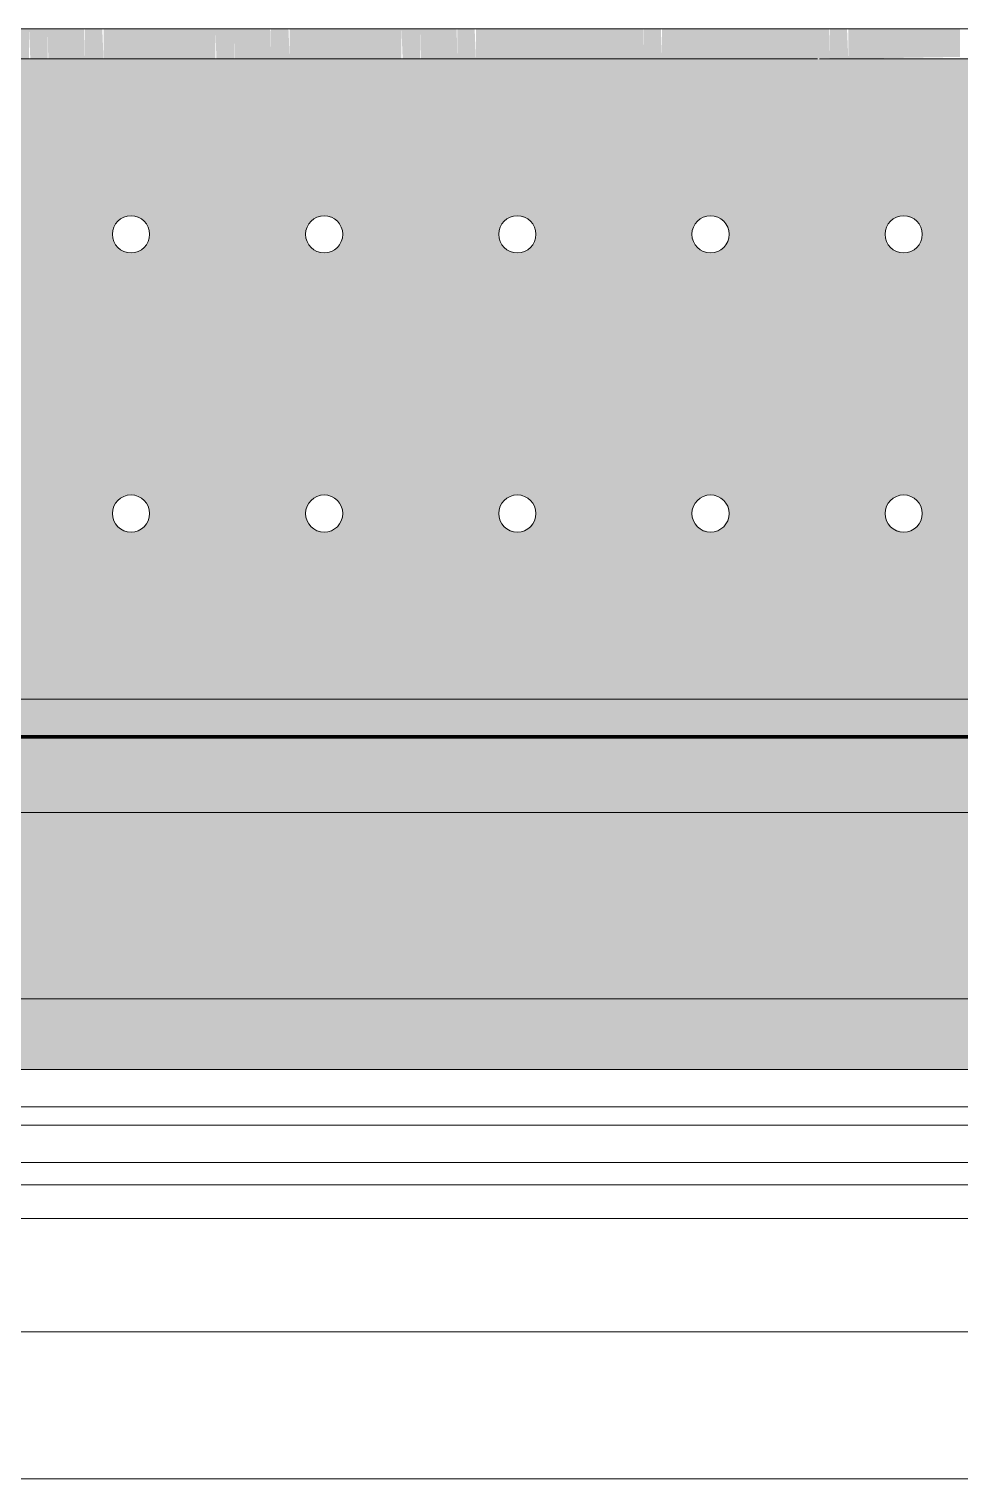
# Model space of a CAD drawing. Header units: millimetres. Extents: x -4060 to 187734, y -8553 to 29000.
# Drawn here: x 24763 to 25263, y -258 to 521 of the extents above; entities that cross this region are included whole.
import ezdxf

# ---------------------------------------------------------------- set-up
doc = ezdxf.new("R2010")
doc.units = ezdxf.units.MM
doc.linetypes.add('Осевая', pattern=[3175, 635, -476.25, 1587.5, -476.25])
for name, color, linetype, lineweight in [('A-GLAZ', 7, 'Continuous', 9), ('A-GLAZ-1', 7, 'Continuous', 13), ('Оси-2', 7, 'Осевая', 9)]:
    doc.layers.add(name, color=color, linetype=linetype, lineweight=lineweight)
for name, color, linetype, lineweight, true_color in [('A-WALL-1', 7, 'Continuous', 9, 0xc0c0c0), ('I-WALL-5', 7, 'Continuous', 9, 0xcbc7bf), ('I-WALL-9', 7, 'Continuous', 53, 0xeaa7bf), ('S-WALL-ANLY', 7, 'Continuous', 13, 0x008040), ('Знаки-2', 9, 'Continuous', 9, 0x808080), ('Знаки-3', 7, 'Continuous', 9, 0xd1cabb), ('Знаки-5', 7, 'Continuous', 9, 0xc1bbaf), ('Знаки-6', 7, 'Continuous', 9, 0xaba79f), ('Знаки-7', 7, 'Continuous', 9, 0xd5cdbe), ('Знаки-8', 7, 'Continuous', 9, 0xccc5b7), ('Знаки-9', 7, 'Continuous', 9, 0xd4ccbd)]:
    doc.layers.add(name, color=color, linetype=linetype, lineweight=lineweight, true_color=true_color)
doc.layers.add('Знаки-4', color=7, linetype='Continuous', lineweight=9, transparency=0.5)

# ---------------------------------------------------------------- blocks, each defined once
blk = doc.blocks.new('120_Окно_СКБ_2Ст - 120_Окно_СКБ_2Ст 2800х2500_створка_-22445922-План отделки стен 1 этажа в осях 1-12')
at = {"layer": 'A-GLAZ'}
for p, q in [((1400, -57), (-1400, -57)), ((-1280, -107), (450, -107)), ((450, -117), (-1280, -117))]:
    blk.add_line(p, q, dxfattribs=at)
at = {"layer": 'A-GLAZ-1'}
for p, q in [((500, -87), (-1330, -87)), ((-1350, -137), (520, -137)), ((520, -137), (-1350, -137))]:
    blk.add_line(p, q, dxfattribs=at)
blk = doc.blocks.new('Зашивка радиатора_ с перфорацией М4 - Зашивка радиатора_ с перфорацией М4-V85-План отделки стен 1 этажа в осях 1-12')
at = {"layer": 'Знаки-4'}
for points in [[(2329.2, 380), (-430, 379), (-430, 180), (2329.2, 180), (2329.2, 379)], [(-189.34, -163.94), (-209, -164.4), (-208.66, -179.94), (-189, -179.94), (-189, -163.94)], [(-89.34, -163.94), (-109, -163.94), (-108.66, -179.94), (-89, -179.94), (-89, -163.94)], [(-1.59, -163.94), (-9, -163.94), (-8.66, -179.94), (11, -179.94), (10.66, -163.94), (1, -163.94)], [(101, -163.94), (91, -163.94), (91.34, -179.94), (111, -179.94), (110.66, -163.94), (103.59, -163.94)], [(192.34, -163.94), (191, -163.94), (191.34, -179.94), (211, -179.94), (210.66, -163.94), (193.93, -163.94)]]:
    blk.add_hatch(color=256, dxfattribs=at).paths.add_polyline_path(points)
h = blk.add_hatch(color=256, dxfattribs=at)
h.paths.add_polyline_path([(-41.26, 180), (-430, 180), (-430, -163.94), (2329.2, -163.94), (2329.2, 180), (51.21, 180)])
h.paths.add_polyline_path([(1929.99, 90.35), (1934.99, 89.02), (1938.65, 85.35), (1939.99, 80.35), (1938.65, 75.35), (1934.99, 71.69), (1929.99, 70.35), (1924.99, 71.69), (1921.33, 75.35), (1919.99, 80.35), (1921.33, 85.35), (1924.99, 89.02), (1927.4, 90.01)])
h.paths.add_polyline_path([(1203.74, 90.35), (1208.74, 89.02), (1212.4, 85.35), (1213.74, 80.35), (1212.4, 75.35), (1208.74, 71.69), (1203.74, 70.35), (1198.74, 71.69), (1195.08, 75.35), (1193.74, 80.35), (1195.08, 85.35), (1198.74, 89.02), (1201.15, 90.01)])
h.paths.add_polyline_path([(581.24, 90.35), (586.24, 89.02), (589.9, 85.35), (591.24, 80.35), (589.9, 75.35), (586.24, 71.69), (581.24, 70.35), (576.24, 71.69), (572.58, 75.35), (571.24, 80.35), (572.58, 85.35), (576.24, 89.02), (578.65, 90.01)])
h.paths.add_polyline_path([(684.99, 90.35), (689.99, 89.02), (693.65, 85.35), (694.99, 80.35), (693.65, 75.35), (689.99, 71.69), (684.99, 70.35), (679.99, 71.69), (676.33, 75.35), (674.99, 80.35), (676.33, 85.35), (679.99, 89.02), (682.4, 90.01)])
h.paths.add_polyline_path([(892.49, 90.35), (897.49, 89.02), (901.15, 85.35), (902.49, 80.35), (901.15, 75.35), (897.49, 71.69), (892.49, 70.35), (887.49, 71.69), (883.83, 75.35), (882.49, 80.35), (883.83, 85.35), (887.49, 89.02), (889.9, 90.01)])
h.paths.add_polyline_path([(1099.99, 90.35), (1104.99, 89.02), (1108.65, 85.35), (1109.99, 80.35), (1108.65, 75.35), (1104.99, 71.69), (1099.99, 70.35), (1094.99, 71.69), (1091.33, 75.35), (1089.99, 80.35), (1091.33, 85.35), (1094.99, 89.02), (1097.4, 90.01)])
h.paths.add_polyline_path([(788.74, 90.35), (793.74, 89.02), (797.4, 85.35), (798.74, 80.35), (797.4, 75.35), (793.74, 71.69), (788.74, 70.35), (783.74, 71.69), (780.08, 75.35), (778.74, 80.35), (780.08, 85.35), (783.74, 89.02), (786.15, 90.01)])
h.paths.add_polyline_path([(996.24, 90.35), (1001.24, 89.02), (1004.9, 85.35), (1006.24, 80.35), (1004.9, 75.35), (1001.24, 71.69), (996.24, 70.35), (991.24, 71.69), (987.58, 75.35), (986.24, 80.35), (987.58, 85.35), (991.24, 89.02), (993.65, 90.01)])
h.paths.add_polyline_path([(-248.76, 90.35), (-243.11, 88.51), (-240.1, 85.35), (-238.76, 80.35), (-240.1, 75.35), (-243.76, 71.69), (-248.76, 70.35), (-253.76, 71.69), (-257.42, 75.35), (-258.76, 80.35), (-257.42, 85.35), (-253.76, 89.02), (-251.35, 90.01)])
h.paths.add_polyline_path([(-145.01, 90.35), (-139.49, 88.62), (-136.35, 85.35), (-135.01, 80.35), (-136.35, 75.35), (-140.01, 71.69), (-145.01, 70.35), (-150.01, 71.69), (-153.67, 75.35), (-155.01, 80.35), (-153.67, 85.35), (-150.01, 89.02), (-147.6, 90.01)])
h.paths.add_polyline_path([(1307.49, 90.35), (1312.49, 89.02), (1316.15, 85.35), (1317.49, 80.35), (1316.15, 75.35), (1312.49, 71.69), (1307.49, 70.35), (1302.49, 71.69), (1298.83, 75.35), (1297.49, 80.35), (1298.83, 85.35), (1302.49, 89.02), (1304.9, 90.01)])
h.paths.add_polyline_path([(477.49, 90.35), (482.49, 89.02), (486.15, 85.35), (487.49, 80.35), (486.15, 75.35), (482.49, 71.69), (477.49, 70.35), (472.49, 71.69), (468.83, 75.35), (467.49, 80.35), (468.83, 85.35), (472.49, 89.02), (474.9, 90.01)])
h.paths.add_polyline_path([(-41.26, 90.35), (-36.26, 89.02), (-32.6, 85.35), (-31.26, 80.35), (-32.6, 75.35), (-36.26, 71.69), (-41.26, 70.35), (-46.26, 71.69), (-49.92, 75.35), (-51.26, 80.35), (-49.92, 85.35), (-46.26, 89.02), (-43.85, 90.01)])
h.paths.add_polyline_path([(166.24, 90.35), (171.24, 89.02), (174.9, 85.35), (176.24, 80.35), (174.9, 75.35), (171.24, 71.69), (166.24, 70.35), (161.24, 71.69), (157.58, 75.35), (156.24, 80.35), (157.58, 85.35), (161.24, 89.02), (163.65, 90.01)])
h.paths.add_polyline_path([(1826.24, 90.35), (1831.24, 89.02), (1834.9, 85.35), (1836.24, 80.35), (1834.9, 75.35), (1831.24, 71.69), (1826.24, 70.35), (1821.24, 71.69), (1817.58, 75.35), (1816.24, 80.35), (1817.58, 85.35), (1821.24, 89.02), (1823.65, 90.01)])
h.paths.add_polyline_path([(2241.24, 90.35), (2246.24, 89.02), (2249.9, 85.35), (2251.24, 80.35), (2249.9, 75.35), (2246.16, 71.66), (2241.24, 70.35), (2236.24, 71.69), (2232.58, 75.35), (2231.24, 80.35), (2232.58, 85.35), (2236.24, 89.02), (2238.65, 90.01)])
h.paths.add_polyline_path([(1618.74, 90.35), (1623.74, 89.02), (1627.4, 85.35), (1628.74, 80.35), (1627.4, 75.35), (1623.74, 71.69), (1618.74, 70.35), (1613.74, 71.69), (1610.08, 75.35), (1608.74, 80.35), (1610.08, 85.35), (1613.74, 89.02), (1616.15, 90.01)])
h.paths.add_polyline_path([(-352.51, 90.35), (-347.51, 89.02), (-343.85, 85.35), (-342.51, 80.35), (-343.85, 75.35), (-347.51, 71.69), (-352.51, 70.35), (-357.51, 71.69), (-361.17, 75.35), (-362.51, 80.35), (-361.17, 85.35), (-357.51, 89.02), (-355.1, 90.01)])
h.paths.add_polyline_path([(1411.24, 90.35), (1416.24, 89.02), (1419.9, 85.35), (1421.24, 80.35), (1419.9, 75.35), (1416.24, 71.69), (1411.24, 70.35), (1406.24, 71.69), (1402.58, 75.35), (1401.24, 80.35), (1402.58, 85.35), (1406.24, 89.02), (1409.88, 90.18)])
h.paths.add_polyline_path([(62.49, 90.35), (67.49, 89.02), (71.15, 85.35), (72.49, 80.35), (71.15, 75.35), (67.49, 71.69), (62.49, 70.35), (57.49, 71.69), (53.83, 75.35), (52.49, 80.35), (53.83, 85.35), (57.49, 89.02), (59.9, 90.01)])
h.paths.add_polyline_path([(1514.99, 90.35), (1519.99, 89.02), (1523.65, 85.35), (1524.99, 80.35), (1523.65, 75.35), (1519.99, 71.69), (1514.99, 70.35), (1509.99, 71.69), (1506.33, 75.35), (1504.99, 80.35), (1506.33, 85.35), (1509.99, 89.02), (1512.4, 90.01)])
h.paths.add_polyline_path([(269.99, 90.35), (274.99, 89.02), (278.65, 85.35), (279.99, 80.35), (278.65, 75.35), (274.99, 71.69), (269.99, 70.35), (264.99, 71.69), (261.33, 75.35), (259.99, 80.35), (261.33, 85.35), (264.99, 89.02), (267.4, 90.01)])
h.paths.add_polyline_path([(373.74, 90.35), (378.74, 89.02), (382.4, 85.35), (383.74, 80.35), (382.4, 75.35), (378.74, 71.69), (373.74, 70.35), (368.74, 71.69), (365.08, 75.35), (363.74, 80.35), (365.08, 85.35), (368.74, 89.02), (371.15, 90.01)])
h.paths.add_polyline_path([(2033.74, 90.35), (2038.74, 89.02), (2042.4, 85.35), (2043.74, 80.35), (2042.4, 75.35), (2038.74, 71.69), (2033.74, 70.35), (2028.74, 71.69), (2025.08, 75.35), (2023.74, 80.35), (2025.08, 85.35), (2028.74, 89.02), (2031.15, 90.01)])
h.paths.add_polyline_path([(2137.49, 90.35), (2142.49, 89.02), (2146.15, 85.35), (2147.49, 80.35), (2146.15, 75.35), (2142.49, 71.69), (2137.49, 70.35), (2132.49, 71.69), (2128.83, 75.35), (2127.49, 80.35), (2128.83, 85.35), (2132.49, 89.02), (2134.9, 90.01)])
h.paths.add_polyline_path([(1722.49, 90.35), (1727.49, 89.02), (1731.15, 85.35), (1732.49, 80.35), (1731.15, 75.35), (1727.49, 71.69), (1722.49, 70.35), (1717.49, 71.69), (1713.83, 75.35), (1712.49, 80.35), (1713.83, 85.35), (1717.49, 89.02), (1719.9, 90.01)])
h.paths.add_polyline_path([(892.49, -59.65), (897.49, -60.98), (901.15, -64.65), (902.49, -69.65), (901.15, -74.65), (897.49, -78.31), (892.49, -79.65), (887.18, -78.07), (883.83, -74.65), (882.49, -69.65), (883.83, -64.65), (887.49, -60.98), (889.9, -59.99)])
h.paths.add_polyline_path([(-248.76, -59.65), (-243.76, -60.98), (-240.1, -64.65), (-238.76, -69.65), (-240.1, -74.65), (-243.76, -78.31), (-248.76, -79.65), (-254.07, -78.07), (-257.42, -74.65), (-258.76, -69.65), (-257.42, -64.65), (-253.76, -60.98), (-251.35, -59.99)])
h.paths.add_polyline_path([(62.49, -59.65), (67.49, -60.98), (71.15, -64.65), (72.49, -69.65), (71.15, -74.65), (67.49, -78.31), (62.1, -79.59), (57.18, -78.07), (53.83, -74.65), (52.49, -69.65), (53.83, -64.65), (57.49, -60.98), (59.9, -59.99)])
h.paths.add_polyline_path([(-352.51, -59.65), (-347.51, -60.98), (-343.85, -64.65), (-342.51, -69.65), (-343.85, -74.65), (-347.51, -78.31), (-352.51, -79.65), (-357.51, -78.31), (-361.17, -74.65), (-362.51, -69.65), (-361.17, -64.65), (-357.51, -60.98), (-355.1, -59.99)])
h.paths.add_polyline_path([(1929.99, -59.65), (1934.99, -60.98), (1938.65, -64.65), (1939.99, -69.65), (1938.65, -74.65), (1934.99, -78.31), (1929.99, -79.65), (1924.99, -78.31), (1921.33, -74.65), (1919.99, -69.65), (1921.33, -64.65), (1924.99, -60.98), (1927.4, -59.99)])
h.paths.add_polyline_path([(1826.24, -59.65), (1831.24, -60.98), (1834.9, -64.65), (1836.24, -69.65), (1834.46, -75.22), (1831.24, -78.31), (1826.24, -79.65), (1821.24, -78.31), (1817.58, -74.65), (1816.24, -69.65), (1817.58, -64.65), (1821.24, -60.98), (1823.65, -59.99)])
h.paths.add_polyline_path([(2241.24, -59.65), (2246.24, -60.98), (2249.9, -64.65), (2251.24, -69.65), (2249.9, -74.65), (2246.24, -78.31), (2241.24, -79.65), (2236.24, -78.31), (2232.58, -74.65), (2231.24, -69.65), (2232.58, -64.65), (2236.24, -60.98), (2238.65, -59.99)])
h.paths.add_polyline_path([(684.99, -59.65), (689.99, -60.98), (693.65, -64.65), (694.99, -69.65), (693.65, -74.65), (689.99, -78.31), (684.6, -79.59), (679.68, -78.07), (676.33, -74.65), (674.99, -69.65), (676.33, -64.65), (679.99, -60.98), (682.4, -59.99)])
h.paths.add_polyline_path([(269.99, -59.65), (274.99, -60.98), (278.65, -64.65), (279.99, -69.65), (278.65, -74.65), (274.99, -78.31), (269.99, -79.65), (264.68, -78.07), (261.33, -74.65), (259.99, -69.65), (261.33, -64.65), (264.99, -60.98), (267.4, -59.99)])
h.paths.add_polyline_path([(373.74, -59.65), (378.74, -60.98), (382.4, -64.65), (383.74, -69.65), (382.4, -74.65), (378.74, -78.31), (373.74, -79.65), (368.43, -78.07), (365.08, -74.65), (363.74, -69.65), (365.08, -64.65), (368.74, -60.98), (371.15, -59.99)])
h.paths.add_polyline_path([(581.24, -59.65), (586.24, -60.98), (589.9, -64.65), (591.24, -69.65), (589.9, -74.65), (586.24, -78.31), (580.85, -79.59), (575.93, -78.07), (572.58, -74.65), (571.24, -69.65), (572.58, -64.65), (576.24, -60.98), (578.65, -59.99)])
h.paths.add_polyline_path([(788.74, -59.65), (793.74, -60.98), (797.4, -64.65), (798.74, -69.65), (797.4, -74.65), (793.74, -78.31), (788.74, -79.65), (783.43, -78.07), (780.08, -74.65), (778.74, -69.65), (780.08, -64.65), (783.74, -60.98), (786.15, -59.99)])
h.paths.add_polyline_path([(1722.49, -59.65), (1727.49, -60.98), (1731.15, -64.65), (1732.49, -69.65), (1731.15, -74.65), (1727.49, -78.31), (1722.49, -79.65), (1717.49, -78.31), (1713.83, -74.65), (1712.49, -69.65), (1713.83, -64.65), (1717.49, -60.98), (1719.9, -59.99)])
h.paths.add_polyline_path([(2137.49, -59.65), (2142.49, -60.98), (2146.15, -64.65), (2147.49, -69.65), (2146.15, -74.65), (2142.49, -78.31), (2137.49, -79.65), (2132.49, -78.31), (2128.83, -74.65), (2127.49, -69.65), (2128.83, -64.65), (2132.49, -60.98), (2134.9, -59.99)])
h.paths.add_polyline_path([(1307.49, -59.65), (1312.49, -60.98), (1316.15, -64.65), (1317.49, -69.65), (1316.15, -74.65), (1312.49, -78.31), (1307.49, -79.65), (1302.49, -78.31), (1298.83, -74.65), (1297.49, -69.65), (1298.83, -64.65), (1302.49, -60.98), (1304.9, -59.99)])
h.paths.add_polyline_path([(2033.74, -59.65), (2038.74, -60.98), (2042.4, -64.65), (2043.74, -69.65), (2042.4, -74.65), (2038.74, -78.31), (2033.74, -79.65), (2028.74, -78.31), (2025.08, -74.65), (2023.74, -69.65), (2025.08, -64.65), (2028.74, -60.98), (2031.15, -59.99)])
h.paths.add_polyline_path([(1099.99, -59.65), (1104.99, -60.98), (1108.65, -64.65), (1109.99, -69.65), (1108.65, -74.65), (1104.99, -78.31), (1099.99, -79.65), (1094.99, -78.31), (1091.33, -74.65), (1089.99, -69.65), (1091.33, -64.65), (1094.99, -60.98), (1097.4, -59.99)])
h.paths.add_polyline_path([(996.24, -59.65), (1001.24, -60.98), (1004.9, -64.65), (1006.24, -69.65), (1004.9, -74.65), (1001.24, -78.31), (996.24, -79.65), (991.24, -78.31), (987.58, -74.65), (986.24, -69.65), (987.58, -64.65), (991.24, -60.98), (993.65, -59.99)])
h.paths.add_polyline_path([(1514.99, -59.65), (1519.99, -60.98), (1523.65, -64.65), (1524.99, -69.65), (1523.65, -74.65), (1519.99, -78.31), (1514.99, -79.65), (1509.99, -78.31), (1506.33, -74.65), (1504.99, -69.65), (1506.33, -64.65), (1509.99, -60.98), (1512.4, -59.99)])
h.paths.add_polyline_path([(1618.74, -59.65), (1623.74, -60.98), (1627.4, -64.65), (1628.74, -69.65), (1627.4, -74.65), (1623.74, -78.31), (1618.74, -79.65), (1613.74, -78.31), (1610.08, -74.65), (1608.74, -69.65), (1610.08, -64.65), (1613.74, -60.98), (1616.15, -59.99)])
h.paths.add_polyline_path([(1411.24, -59.65), (1416.24, -60.98), (1419.9, -64.65), (1421.24, -69.65), (1419.9, -74.65), (1416.24, -78.31), (1411.24, -79.65), (1406.24, -78.31), (1402.58, -74.65), (1401.24, -69.65), (1402.58, -64.65), (1406.24, -60.98), (1409.88, -59.82)])
h.paths.add_polyline_path([(477.49, -59.65), (482.49, -60.98), (486.15, -64.65), (487.49, -69.65), (486.15, -74.65), (482.49, -78.31), (477.49, -79.65), (472.18, -78.07), (468.83, -74.65), (467.49, -69.65), (468.83, -64.65), (472.49, -60.98), (475.79, -59.87)])
h.paths.add_polyline_path([(-41.26, -59.65), (-36.26, -60.98), (-32.6, -64.65), (-31.26, -69.65), (-32.6, -74.65), (-36.26, -78.31), (-41.26, -79.65), (-46.57, -78.07), (-49.92, -74.65), (-51.26, -69.65), (-49.92, -64.65), (-46.26, -60.98), (-43.85, -59.99)])
h.paths.add_polyline_path([(166.24, -59.65), (171.24, -60.98), (174.9, -64.65), (176.24, -69.65), (174.9, -74.65), (171.24, -78.31), (166.24, -79.65), (160.93, -78.07), (157.58, -74.65), (156.24, -69.65), (157.58, -64.65), (161.24, -60.98), (163.65, -59.99)])
h.paths.add_polyline_path([(-145.01, -59.65), (-140.01, -60.98), (-136.35, -64.65), (-135.01, -69.65), (-136.35, -74.65), (-140.01, -78.31), (-145.01, -79.65), (-150.01, -78.31), (-153.67, -74.65), (-155.01, -69.65), (-153.67, -64.65), (-150.01, -60.98), (-147.6, -59.99)])
h.paths.add_polyline_path([(1203.74, -59.65), (1208.74, -60.98), (1212.4, -64.65), (1213.74, -69.65), (1212.4, -74.65), (1208.74, -78.31), (1203.74, -79.65), (1198.74, -78.31), (1195.08, -74.65), (1193.74, -69.65), (1195.08, -64.65), (1198.74, -60.98), (1201.15, -59.99)])
h = blk.add_hatch(color=256, dxfattribs=at)
h.paths.add_polyline_path([(1324.96, -163.94), (1321, -163.94), (1321, -179.94), (1381, -179.94), (1381, -163.94)])
h.paths.add_polyline_path([(2318.03, -163.94), (2221, -164.54), (2221, -179.94), (2329.2, -178.79), (2329.2, -163.94), (2318.45, -163.94)])
h.paths.add_polyline_path([(1621, -163.94), (1621, -179.94), (1681, -179.94), (1681, -163.94), (1664.63, -163.94)])
h.paths.add_polyline_path([(1581, -163.94), (1521, -163.94), (1521, -179.94), (1581, -179.94)])
h.paths.add_polyline_path([(1749.54, -163.94), (1721, -163.94), (1721, -179.94), (1781, -179.94), (1781, -163.94)])
h.paths.add_polyline_path([(1481, -163.94), (1421, -163.94), (1421, -179.94), (1481, -179.94)])
h.paths.add_polyline_path([(-334.88, -163.94), (-430, -163.94), (-430, -179.94), (-319, -179.94), (-319, -163.94)])
h.paths.add_polyline_path([(1834.46, -163.94), (1821, -163.94), (1821, -179.94), (1881, -179.94), (1881, -163.94)])
h.paths.add_polyline_path([(1281, -163.94), (1221, -163.94), (1221, -179.94), (1281, -179.94)])
h.paths.add_polyline_path([(-219.01, -163.94), (-279, -164.96), (-279, -179.94), (-219, -179.94), (-219, -163.94)])
h.paths.add_polyline_path([(-179, -163.94), (-179, -179.94), (-119, -179.94), (-119, -163.94), (-147.6, -163.94)])
h.paths.add_polyline_path([(1181, -163.94), (1121, -163.94), (1121, -179.94), (1181, -179.94)])
h.paths.add_polyline_path([(-79, -163.94), (-79, -179.94), (-19, -179.94), (-19, -163.94), (-41.26, -163.94)])
h.paths.add_polyline_path([(21, -163.94), (21, -179.94), (81, -179.94), (81, -163.94), (51.21, -163.94)])
h.paths.add_polyline_path([(121, -163.94), (121, -179.94), (181, -179.94), (181, -163.94), (136.13, -163.94)])
h.paths.add_polyline_path([(221, -163.94), (221.04, -179.94), (281, -179.94), (281, -163.94), (221.04, -163.94)])
h.paths.add_polyline_path([(321, -163.94), (321, -179.94), (381, -179.94), (381, -163.94), (373.74, -163.94)])
h.paths.add_polyline_path([(1929.99, -163.94), (1921, -163.94), (1921, -179.94), (1981, -179.94), (1981, -163.94)])
h.paths.add_polyline_path([(2181, -163.94), (2121, -164.2), (2121, -179.94), (2181, -179.94), (2181, -165.3)])
h.paths.add_polyline_path([(421, -163.94), (421, -179.94), (481, -179.94), (481, -163.94), (475.79, -163.94)])
h.paths.add_polyline_path([(1081, -163.94), (1021, -163.94), (1021, -179.94), (1081, -179.94)])
h.paths.add_polyline_path([(521, -163.94), (521, -179.94), (581, -179.94), (581, -163.94), (560.71, -163.94)])
h.paths.add_polyline_path([(2036.33, -163.94), (2021, -163.94), (2021, -179.94), (2081, -179.94), (2081, -163.94)])
h.paths.add_polyline_path([(621, -163.94), (621, -179.94), (681, -179.94), (681, -163.94), (645.63, -163.94)])
h.paths.add_polyline_path([(721, -163.94), (721, -179.94), (781, -179.94), (781, -163.94), (730.54, -163.94)])
h.paths.add_polyline_path([(821, -163.94), (821, -179.94), (881, -179.94), (881, -163.94)])
h.paths.add_polyline_path([(921, -163.94), (921, -179.94), (981, -179.94), (981, -163.94)])
h = blk.add_hatch(color=256, dxfattribs=at)
h.paths.add_polyline_path([(-219, -163.94), (-218.32, -179.94), (-209, -179.94), (-209, -163.94), (-218.32, -163.94)])
h.paths.add_polyline_path([(-179.68, -163.94), (-189, -163.94), (-189, -179.94), (-179, -179.94), (-179, -163.94)])
h = blk.add_hatch(color=256, dxfattribs=at)
h.paths.add_polyline_path([(-119, -163.94), (-118.32, -179.94), (-109, -179.94), (-109, -163.94), (-118.62, -163.94)])
h.paths.add_polyline_path([(-79.68, -163.94), (-89, -163.94), (-89, -179.94), (-79, -179.94), (-79, -163.94)])
h = blk.add_hatch(color=256, dxfattribs=at)
h.paths.add_polyline_path([(15.14, -163.94), (11, -163.94), (11, -179.94), (21, -179.94), (20.32, -163.94), (18.32, -163.94)])
h.paths.add_polyline_path([(-9, -163.94), (-19, -163.94), (-18.32, -179.94), (-9, -179.94)])
h = blk.add_hatch(color=256, dxfattribs=at)
h.paths.add_polyline_path([(115.14, -163.94), (111, -163.94), (111, -179.94), (121, -179.94), (120.32, -163.94), (118.32, -163.94)])
h.paths.add_polyline_path([(91, -163.94), (81, -163.94), (81.68, -179.94), (91, -179.94)])
h = blk.add_hatch(color=256, dxfattribs=at)
h.paths.add_polyline_path([(215.14, -163.94), (211, -163.94), (211, -179.94), (221, -179.94), (220.32, -163.94), (218.32, -163.94)])
h.paths.add_polyline_path([(191, -163.94), (181, -163.94), (181.68, -179.94), (191, -179.94)])
at = {"layer": 'Знаки-2'}
for p, q in [((-430, 180), (2329.2, 180)), ((2329.2, 180), (-430, 180)), ((-430, -179.94), (2330.24, -179.94))]:
    blk.add_line(p, q, dxfattribs=at)
for centre, start, end in [((-248.76, 80.35), 0, 180), ((-145.01, 80.35), 0, 180), ((-41.26, 80.35), 0, 180), ((62.49, 80.35), 0, 180), ((166.24, 80.35), 0, 180), ((-248.76, 80.35), 180, 0), ((-145.01, 80.35), 180, 0), ((-41.26, 80.35), 180, 0), ((62.49, 80.35), 180, 0), ((166.24, 80.35), 180, 0), ((-248.76, -69.65), 0, 180), ((-145.01, -69.65), 0, 180), ((-41.26, -69.65), 0, 180), ((62.49, -69.65), 0, 180), ((166.24, -69.65), 0, 180), ((-248.76, -69.65), 180, 0), ((-145.01, -69.65), 180, 0), ((-41.26, -69.65), 180, 0), ((62.49, -69.65), 180, 0), ((166.24, -69.65), 180, 0)]:
    blk.add_arc(centre, 10, start, end, dxfattribs=at)
at = {"layer": 'Знаки-3'}
for p, q in [((-209, -163.94), (-218.32, -163.94)), ((-209, -163.94), (-208.66, -163.94)), ((-208.66, -163.94), (-209, -163.94)), ((-208.66, -163.94), (-207.66, -163.94)), ((-207.66, -163.94), (-208.66, -163.94)), ((-207.66, -163.94), (-206.07, -163.94)), ((-206.07, -163.94), (-207.66, -163.94)), ((-206.07, -163.94), (-204.19, -163.94)), ((-204.19, -163.94), (-206.07, -163.94)), ((-204, -163.94), (-203.56, -163.94)), ((-203.56, -163.94), (-204, -163.94)), ((-201.59, -163.94), (-199, -163.94)), ((-196.41, -163.94), (-201.59, -163.94)), ((-199, -163.94), (-196.41, -163.94)), ((-196.41, -163.94), (-194, -163.94)), ((-194, -163.94), (-196.41, -163.94)), ((-193.81, -163.94), (-189, -163.94)), ((-189.34, -163.94), (-193.81, -163.94)), ((-189, -163.94), (-189.34, -163.94)), ((-179.68, -163.94), (-189, -163.94)), ((-109, -163.94), (-118.32, -163.94)), ((-109, -163.94), (-108.66, -163.94)), ((-104.19, -163.94), (-109, -163.94)), ((-108.66, -163.94), (-106.07, -163.94)), ((-106.07, -163.94), (-104.19, -163.94)), ((-104, -163.94), (-96.41, -163.94)), ((-101.59, -163.94), (-104, -163.94)), ((-99, -163.94), (-101.59, -163.94)), ((-94, -163.94), (-99, -163.94)), ((-96.41, -163.94), (-94, -163.94)), ((-93.81, -163.94), (-89, -163.94)), ((-89, -163.94), (-93.81, -163.94)), ((-79.68, -163.94), (-89, -163.94)), ((-9, -163.94), (-18.32, -163.94)), ((-7.72, -163.94), (-4.18, -163.94)), ((-4.18, -163.94), (-7.72, -163.94)), ((-4, -163.94), (6, -163.94)), ((6, -163.94), (-4, -163.94)), ((6.18, -163.94), (9.72, -163.94)), ((9.72, -163.94), (6.18, -163.94)), ((20.32, -163.94), (11, -163.94)), ((91, -163.94), (81.68, -163.94)), ((91, -163.94), (95.81, -163.94)), ((95.81, -163.94), (91, -163.94)), ((96, -163.94), (106, -163.94)), ((106, -163.94), (96, -163.94)), ((106.19, -163.94), (111, -163.94)), ((111, -163.94), (106.19, -163.94)), ((120.32, -163.94), (111, -163.94)), ((191, -163.94), (181.68, -163.94)), ((191, -163.94), (193.93, -163.94)), ((195.81, -163.94), (191, -163.94)), ((193.93, -163.94), (195.81, -163.94)), ((196, -163.94), (206, -163.94)), ((206, -163.94), (196, -163.94)), ((206.19, -163.94), (210.66, -163.94)), ((211, -163.94), (206.19, -163.94)), ((210.66, -163.94), (211, -163.94)), ((220.32, -163.94), (211, -163.94)), ((-218.32, -179.94), (-209, -179.94)), ((-209, -179.94), (-204.19, -179.94)), ((-204.19, -179.94), (-209, -179.94)), ((-204, -179.94), (-194, -179.94)), ((-201.59, -179.94), (-204, -179.94)), ((-199, -179.94), (-201.59, -179.94)), ((-194, -179.94), (-199, -179.94)), ((-193.81, -179.94), (-189, -179.94)), ((-191.93, -179.94), (-193.81, -179.94)), ((-190.34, -179.94), (-191.93, -179.94)), ((-189, -179.94), (-190.34, -179.94)), ((-189, -179.94), (-179.68, -179.94)), ((-118.32, -179.94), (-109, -179.94)), ((-109, -179.94), (-108.66, -179.94)), ((-104.19, -179.94), (-109, -179.94)), ((-108.66, -179.94), (-107.66, -179.94)), ((-107.66, -179.94), (-104.19, -179.94)), ((-104, -179.94), (-94, -179.94)), ((-94, -179.94), (-104, -179.94)), ((-93.81, -179.94), (-89.34, -179.94)), ((-89, -179.94), (-93.81, -179.94)), ((-89.34, -179.94), (-89, -179.94)), ((-89, -179.94), (-79.68, -179.94)), ((-18.32, -179.94), (-9, -179.94)), ((-7.72, -179.94), (-4.18, -179.94)), ((-4.18, -179.94), (-7.72, -179.94)), ((-4, -179.94), (1, -179.94)), ((1, -179.94), (-4, -179.94)), ((1, -179.94), (6, -179.94)), ((6, -179.94), (1, -179.94)), ((6.18, -179.94), (9.72, -179.94)), ((9.72, -179.94), (6.18, -179.94)), ((11, -179.94), (20.32, -179.94)), ((81.68, -179.94), (91, -179.94)), ((91, -179.94), (91.34, -179.94)), ((91.34, -179.94), (91, -179.94)), ((91.34, -179.94), (95.81, -179.94)), ((92.34, -179.94), (91.34, -179.94)), ((93.93, -179.94), (92.34, -179.94)), ((95.81, -179.94), (93.93, -179.94)), ((96, -179.94), (98.41, -179.94)), ((98.41, -179.94), (96, -179.94)), ((98.41, -179.94), (106, -179.94)), ((101, -179.94), (98.41, -179.94)), ((106, -179.94), (101, -179.94)), ((106.19, -179.94), (111, -179.94)), ((110.66, -179.94), (106.19, -179.94)), ((111, -179.94), (110.66, -179.94)), ((111, -179.94), (120.32, -179.94)), ((181.68, -179.94), (191, -179.94)), ((191, -179.94), (195.81, -179.94)), ((193.93, -179.94), (191, -179.94)), ((195.81, -179.94), (193.93, -179.94)), ((196, -179.94), (206, -179.94)), ((206, -179.94), (196, -179.94)), ((206.19, -179.94), (211, -179.94)), ((211, -179.94), (206.19, -179.94)), ((211, -179.94), (220.32, -179.94))]:
    blk.add_line(p, q, dxfattribs=at)
at = {"layer": 'Знаки-5'}
for p, q in [((2329.2, 180), (-430, 180)), ((-430, 180), (2329.2, 180)), ((-219.01, -163.94), (-279, -163.94)), ((-219, -163.94), (-209, -163.94)), ((-209, -163.94), (-219, -163.94)), ((-209, -163.94), (-203.56, -163.94)), ((-203.56, -163.94), (-209, -163.94)), ((-201.59, -163.94), (-189, -163.94)), ((-189, -163.94), (-201.59, -163.94)), ((-189, -163.94), (-179, -163.94)), ((-179, -163.94), (-189, -163.94)), ((-119, -163.94), (-179, -163.94)), ((-119, -163.94), (-79, -163.94)), ((-79, -163.94), (-119, -163.94)), ((-19, -163.94), (-79, -163.94)), ((-19, -163.94), (21, -163.94)), ((21, -163.94), (-19, -163.94)), ((81, -163.94), (21, -163.94)), ((81, -163.94), (91, -163.94)), ((91, -163.94), (81, -163.94)), ((91, -163.94), (111, -163.94)), ((111, -163.94), (91, -163.94)), ((111, -163.94), (121, -163.94)), ((121, -163.94), (111, -163.94)), ((181, -163.94), (121, -163.94)), ((181, -163.94), (221, -163.94)), ((221, -163.94), (181, -163.94)), ((-279, -179.94), (-219, -179.94)), ((-219, -179.94), (-209, -179.94)), ((-209, -179.94), (-219, -179.94)), ((-209, -179.94), (-189, -179.94)), ((-189, -179.94), (-209, -179.94)), ((-189, -179.94), (-179, -179.94)), ((-179, -179.94), (-189, -179.94)), ((-179, -179.94), (-119, -179.94)), ((-119, -179.94), (-79, -179.94)), ((-118.32, -179.94), (-119, -179.94)), ((-79, -179.94), (-118.32, -179.94)), ((-79, -179.94), (-19, -179.94)), ((-19, -179.94), (21, -179.94)), ((21, -179.94), (-19, -179.94)), ((21, -179.94), (81, -179.94)), ((81, -179.94), (91, -179.94)), ((91, -179.94), (81, -179.94)), ((91, -179.94), (111, -179.94)), ((111, -179.94), (91, -179.94)), ((111, -179.94), (121, -179.94)), ((121, -179.94), (111, -179.94)), ((121, -179.94), (181, -179.94)), ((181, -179.94), (221, -179.94)), ((221, -179.94), (181, -179.94))]:
    blk.add_line(p, q, dxfattribs=at)
at = {"layer": 'Знаки-6'}
for p, q in [((-384.53, -163.94), (-203.54, -163.94)), ((-202.46, -163.94), (2282.94, -163.94)), ((2330.24, -179.94), (-430, -179.94)), ((2330, -179.94), (-430, -179.94))]:
    blk.add_line(p, q, dxfattribs=at)
for centre, start, end in [((-248.76, 80.35), 0, 180), ((-145.01, 80.35), 0, 180), ((-41.26, 80.35), 0, 180), ((62.49, 80.35), 0, 180), ((166.24, 80.35), 0, 180), ((-248.76, 80.35), 180, 0), ((-145.01, 80.35), 180, 360), ((-41.26, 80.35), 180, 360), ((62.49, 80.35), 180, 0), ((166.24, 80.35), 180, 360), ((-248.76, -69.65), 0, 180), ((-145.01, -69.65), 0, 180), ((-41.26, -69.65), 0, 180), ((62.49, -69.65), 0, 180), ((166.24, -69.65), 0, 180), ((-248.76, -69.65), 180, 360), ((-145.01, -69.65), 180, 360), ((-41.26, -69.65), 180, 360), ((62.49, -69.65), 180, 360), ((166.24, -69.65), 180, 360)]:
    blk.add_arc(centre, 10, start, end, dxfattribs=at)
at = {"layer": 'Знаки-7'}
for p, q in [((-204.18, -163.94), (-207.66, -163.94)), ((-194, -163.94), (-201.59, -163.94)), ((-190.34, -163.94), (-193.82, -163.94)), ((-104.18, -163.94), (-107.66, -163.94)), ((-94, -163.94), (-104, -163.94)), ((-90.34, -163.94), (-93.82, -163.94)), ((-4.18, -163.94), (-7.66, -163.94)), ((6, -163.94), (-4, -163.94)), ((9.66, -163.94), (6.18, -163.94)), ((95.82, -163.94), (92.34, -163.94)), ((106, -163.94), (96, -163.94)), ((109.66, -163.94), (106.18, -163.94)), ((195.82, -163.94), (192.34, -163.94)), ((206, -163.94), (196, -163.94)), ((209.66, -163.94), (206.18, -163.94)), ((-207.66, -179.94), (-204.18, -179.94)), ((-203.54, -179.94), (-194, -179.94)), ((-193.82, -179.94), (-190.34, -179.94)), ((-107.66, -179.94), (-104.18, -179.94)), ((-104, -179.94), (-94, -179.94)), ((-93.82, -179.94), (-90.34, -179.94)), ((-7.66, -179.94), (-4.18, -179.94)), ((-4, -179.94), (6, -179.94)), ((6.18, -179.94), (9.66, -179.94)), ((92.34, -179.94), (95.82, -179.94)), ((96, -179.94), (106, -179.94)), ((106.18, -179.94), (109.66, -179.94)), ((192.34, -179.94), (195.82, -179.94)), ((196, -179.94), (206, -179.94)), ((206.18, -179.94), (209.66, -179.94))]:
    blk.add_line(p, q, dxfattribs=at)
at = {"layer": 'Знаки-8'}
for p, q in [((-219, -163.94), (-209, -163.94)), ((-218.32, -163.94), (-219, -163.94)), ((-216.32, -163.94), (-218.32, -163.94)), ((-213.14, -163.94), (-216.32, -163.94)), ((-209, -163.94), (-213.14, -163.94)), ((-207.72, -163.94), (-203.55, -163.94)), ((-203.55, -163.94), (-207.72, -163.94)), ((-201.61, -163.94), (-194, -163.94)), ((-194, -163.94), (-201.61, -163.94)), ((-193.82, -163.94), (-190.28, -163.94)), ((-190.28, -163.94), (-193.82, -163.94)), ((-189, -163.94), (-184.86, -163.94)), ((-184.86, -163.94), (-189, -163.94)), ((-184.86, -163.94), (-181.68, -163.94)), ((-181.68, -163.94), (-184.86, -163.94)), ((-181.68, -163.94), (-179.68, -163.94)), ((-179.68, -163.94), (-181.68, -163.94)), ((-179.68, -163.94), (-179, -163.94)), ((-179, -163.94), (-179.68, -163.94)), ((-119, -163.94), (-109, -163.94)), ((-109, -163.94), (-119, -163.94)), ((-109, -163.94), (-104.19, -163.94)), ((-104.19, -163.94), (-109, -163.94)), ((-104, -163.94), (-99, -163.94)), ((-99, -163.94), (-104, -163.94)), ((-99, -163.94), (-94, -163.94)), ((-94, -163.94), (-99, -163.94)), ((-93.81, -163.94), (-89, -163.94)), ((-90.34, -163.94), (-93.81, -163.94)), ((-89, -163.94), (-90.34, -163.94)), ((-89, -163.94), (-79, -163.94)), ((-79, -163.94), (-89, -163.94)), ((-19, -163.94), (-9, -163.94)), ((-9, -163.94), (-19, -163.94)), ((-9, -163.94), (-4.19, -163.94)), ((-7.66, -163.94), (-9, -163.94)), ((-4.19, -163.94), (-7.66, -163.94)), ((-4, -163.94), (6, -163.94)), ((6, -163.94), (-4, -163.94)), ((6.19, -163.94), (11, -163.94)), ((11, -163.94), (6.19, -163.94)), ((11, -163.94), (18.32, -163.94)), ((21, -163.94), (11, -163.94)), ((18.32, -163.94), (21, -163.94)), ((81, -163.94), (91, -163.94)), ((91, -163.94), (81, -163.94)), ((92.28, -163.94), (95.82, -163.94)), ((95.82, -163.94), (92.28, -163.94)), ((96, -163.94), (101, -163.94)), ((106, -163.94), (96, -163.94)), ((101, -163.94), (106, -163.94)), ((106.18, -163.94), (109.72, -163.94)), ((109.72, -163.94), (106.18, -163.94)), ((111, -163.94), (121, -163.94)), ((121, -163.94), (111, -163.94)), ((181, -163.94), (191, -163.94)), ((183.68, -163.94), (181, -163.94)), ((191, -163.94), (183.68, -163.94)), ((191, -163.94), (195.81, -163.94)), ((195.81, -163.94), (191, -163.94)), ((196, -163.94), (206, -163.94)), ((201, -163.94), (196, -163.94)), ((206, -163.94), (201, -163.94)), ((206.19, -163.94), (211, -163.94)), ((211, -163.94), (206.19, -163.94)), ((211, -163.94), (221, -163.94)), ((221, -163.94), (211, -163.94)), ((-219, -179.94), (-209, -179.94)), ((-209, -179.94), (-219, -179.94)), ((-207.72, -179.94), (-194, -179.94)), ((-194, -179.94), (-207.72, -179.94)), ((-193.82, -179.94), (-190.28, -179.94)), ((-190.28, -179.94), (-193.82, -179.94)), ((-189, -179.94), (-179, -179.94)), ((-179, -179.94), (-189, -179.94)), ((-119, -179.94), (-109, -179.94)), ((-109, -179.94), (-119, -179.94)), ((-109, -179.94), (-104.19, -179.94)), ((-104.19, -179.94), (-109, -179.94)), ((-104, -179.94), (-94, -179.94)), ((-94, -179.94), (-104, -179.94)), ((-93.81, -179.94), (-89, -179.94)), ((-89, -179.94), (-93.81, -179.94)), ((-89, -179.94), (-79, -179.94)), ((-84.86, -179.94), (-89, -179.94)), ((-79, -179.94), (-84.86, -179.94)), ((-19, -179.94), (-18.32, -179.94)), ((-13.14, -179.94), (-19, -179.94)), ((-18.32, -179.94), (-16.32, -179.94)), ((-16.32, -179.94), (-13.14, -179.94)), ((-13.14, -179.94), (-9, -179.94)), ((-9, -179.94), (-13.14, -179.94)), ((-9, -179.94), (-4.19, -179.94)), ((-8.66, -179.94), (-9, -179.94)), ((-7.66, -179.94), (-8.66, -179.94)), ((-6.07, -179.94), (-7.66, -179.94)), ((-4.19, -179.94), (-6.07, -179.94)), ((-4, -179.94), (6, -179.94)), ((6, -179.94), (-4, -179.94)), ((6.19, -179.94), (11, -179.94)), ((11, -179.94), (6.19, -179.94)), ((11, -179.94), (15.14, -179.94)), ((15.14, -179.94), (11, -179.94)), ((15.14, -179.94), (18.32, -179.94)), ((18.32, -179.94), (15.14, -179.94)), ((18.32, -179.94), (20.32, -179.94)), ((20.32, -179.94), (18.32, -179.94)), ((20.32, -179.94), (21, -179.94)), ((21, -179.94), (20.32, -179.94)), ((81, -179.94), (81.68, -179.94)), ((91, -179.94), (81, -179.94)), ((81.68, -179.94), (91, -179.94)), ((92.28, -179.94), (95.82, -179.94)), ((95.82, -179.94), (92.28, -179.94)), ((96, -179.94), (101, -179.94)), ((101, -179.94), (96, -179.94)), ((101, -179.94), (106, -179.94)), ((106, -179.94), (101, -179.94)), ((106.18, -179.94), (109.72, -179.94)), ((109.72, -179.94), (106.18, -179.94)), ((111, -179.94), (115.14, -179.94)), ((121, -179.94), (111, -179.94)), ((115.14, -179.94), (121, -179.94)), ((181, -179.94), (191, -179.94)), ((191, -179.94), (181, -179.94)), ((191, -179.94), (191.34, -179.94)), ((192.34, -179.94), (191, -179.94)), ((191.34, -179.94), (192.34, -179.94)), ((192.34, -179.94), (193.93, -179.94)), ((195.81, -179.94), (192.34, -179.94)), ((193.93, -179.94), (195.81, -179.94)), ((196, -179.94), (206, -179.94)), ((206, -179.94), (196, -179.94)), ((206.19, -179.94), (209.66, -179.94)), ((209.66, -179.94), (206.19, -179.94)), ((209.66, -179.94), (211, -179.94)), ((211, -179.94), (209.66, -179.94)), ((211, -179.94), (221, -179.94)), ((221, -179.94), (211, -179.94))]:
    blk.add_line(p, q, dxfattribs=at)
at = {"layer": 'Знаки-9'}
for p, q in [((-207.72, -163.94), (-204.18, -163.94)), ((-204.18, -163.94), (-207.72, -163.94)), ((-204.18, -163.94), (-203.55, -163.94)), ((-203.55, -163.94), (-204.18, -163.94)), ((-201.61, -163.94), (-194, -163.94)), ((-199, -163.94), (-201.61, -163.94)), ((-194, -163.94), (-199, -163.94)), ((-193.82, -163.94), (-190.28, -163.94)), ((-190.28, -163.94), (-193.82, -163.94)), ((-107.72, -163.94), (-104.18, -163.94)), ((-104.18, -163.94), (-107.72, -163.94)), ((-104, -163.94), (-94, -163.94)), ((-94, -163.94), (-104, -163.94)), ((-93.82, -163.94), (-90.28, -163.94)), ((-90.28, -163.94), (-93.82, -163.94)), ((-9, -163.94), (-7.66, -163.94)), ((-7.66, -163.94), (-9, -163.94)), ((-7.66, -163.94), (-4.19, -163.94)), ((-4.19, -163.94), (-7.66, -163.94)), ((-4, -163.94), (3.59, -163.94)), ((3.59, -163.94), (-4, -163.94)), ((3.59, -163.94), (6, -163.94)), ((6, -163.94), (3.59, -163.94)), ((6.19, -163.94), (9.66, -163.94)), ((10.66, -163.94), (6.19, -163.94)), ((9.66, -163.94), (11, -163.94)), ((11, -163.94), (10.66, -163.94)), ((92.28, -163.94), (95.82, -163.94)), ((95.82, -163.94), (92.28, -163.94)), ((96, -163.94), (106, -163.94)), ((106, -163.94), (96, -163.94)), ((106.18, -163.94), (109.72, -163.94)), ((109.72, -163.94), (106.18, -163.94)), ((192.28, -163.94), (195.82, -163.94)), ((195.82, -163.94), (192.28, -163.94)), ((196, -163.94), (206, -163.94)), ((206, -163.94), (196, -163.94)), ((206.18, -163.94), (209.72, -163.94)), ((209.72, -163.94), (206.18, -163.94)), ((-207.72, -179.94), (-194, -179.94)), ((-204.18, -179.94), (-207.72, -179.94)), ((-199, -179.94), (-204.18, -179.94)), ((-194, -179.94), (-199, -179.94)), ((-193.82, -179.94), (-190.28, -179.94)), ((-190.28, -179.94), (-193.82, -179.94)), ((-107.72, -179.94), (-104.18, -179.94)), ((-104.18, -179.94), (-107.72, -179.94)), ((-104, -179.94), (-94, -179.94)), ((-99, -179.94), (-104, -179.94)), ((-94, -179.94), (-99, -179.94)), ((-93.82, -179.94), (-90.28, -179.94)), ((-90.28, -179.94), (-93.82, -179.94)), ((-9, -179.94), (-8.66, -179.94)), ((-7.66, -179.94), (-9, -179.94)), ((-8.66, -179.94), (-7.66, -179.94)), ((-7.66, -179.94), (-4.19, -179.94)), ((-6.07, -179.94), (-7.66, -179.94)), ((-4.19, -179.94), (-6.07, -179.94)), ((-4, -179.94), (-1.59, -179.94)), ((6, -179.94), (-4, -179.94)), ((-1.59, -179.94), (1, -179.94)), ((1, -179.94), (6, -179.94)), ((6.19, -179.94), (8.07, -179.94)), ((11, -179.94), (6.19, -179.94)), ((8.07, -179.94), (9.66, -179.94)), ((9.66, -179.94), (10.66, -179.94)), ((10.66, -179.94), (11, -179.94)), ((92.28, -179.94), (95.82, -179.94)), ((95.82, -179.94), (92.28, -179.94)), ((96, -179.94), (106, -179.94)), ((101, -179.94), (96, -179.94)), ((106, -179.94), (101, -179.94)), ((106.18, -179.94), (109.72, -179.94)), ((109.72, -179.94), (106.18, -179.94)), ((192.28, -179.94), (195.82, -179.94)), ((195.82, -179.94), (192.28, -179.94)), ((196, -179.94), (206, -179.94)), ((206, -179.94), (196, -179.94)), ((206.18, -179.94), (209.72, -179.94)), ((209.72, -179.94), (206.18, -179.94))]:
    blk.add_line(p, q, dxfattribs=at)

msp = doc.modelspace()

# ---------------------------------------------------------------- linework, layer by layer
at = {"layer": 'A-WALL-1'}
for p, q in [((22635, -100), (25435, -100)), ((21610, -258), (38760, -258))]:
    msp.add_line(p, q, dxfattribs=at)
at = {"layer": 'I-WALL-5'}
for p, q in [((22635, 140), (25435, 140)), ((25414, 100), (22580, 100))]:
    msp.add_line(p, q, dxfattribs=at)
at = {"layer": 'I-WALL-9'}
msp.add_line((22656, 141), (25435, 141), dxfattribs=at)
at = {"layer": 'S-WALL-ANLY'}
msp.add_line((25435, -179), (22635, -179), dxfattribs=at)
at = {"layer": 'Оси-2'}
msp.add_line((-760.23, 0), (35990, 0), dxfattribs=at)

# ---------------------------------------------------------------- block references
at = {"layer": 'A-GLAZ', "rotation": 180}
msp.add_blockref('120_Окно_СКБ_2Ст - 120_Окно_СКБ_2Ст 2800х2500_створка_-22445922-План отделки стен 1 этажа в осях 1-12', (24035, -175), dxfattribs=at)
at = {"layer": 'Знаки-8', "rotation": 180}
msp.add_blockref('Зашивка радиатора_ с перфорацией М4 - Зашивка радиатора_ с перфорацией М4-V85-План отделки стен 1 этажа в осях 1-12', (24984.2, 341), dxfattribs=at)

doc.saveas('drawing.dxf')
